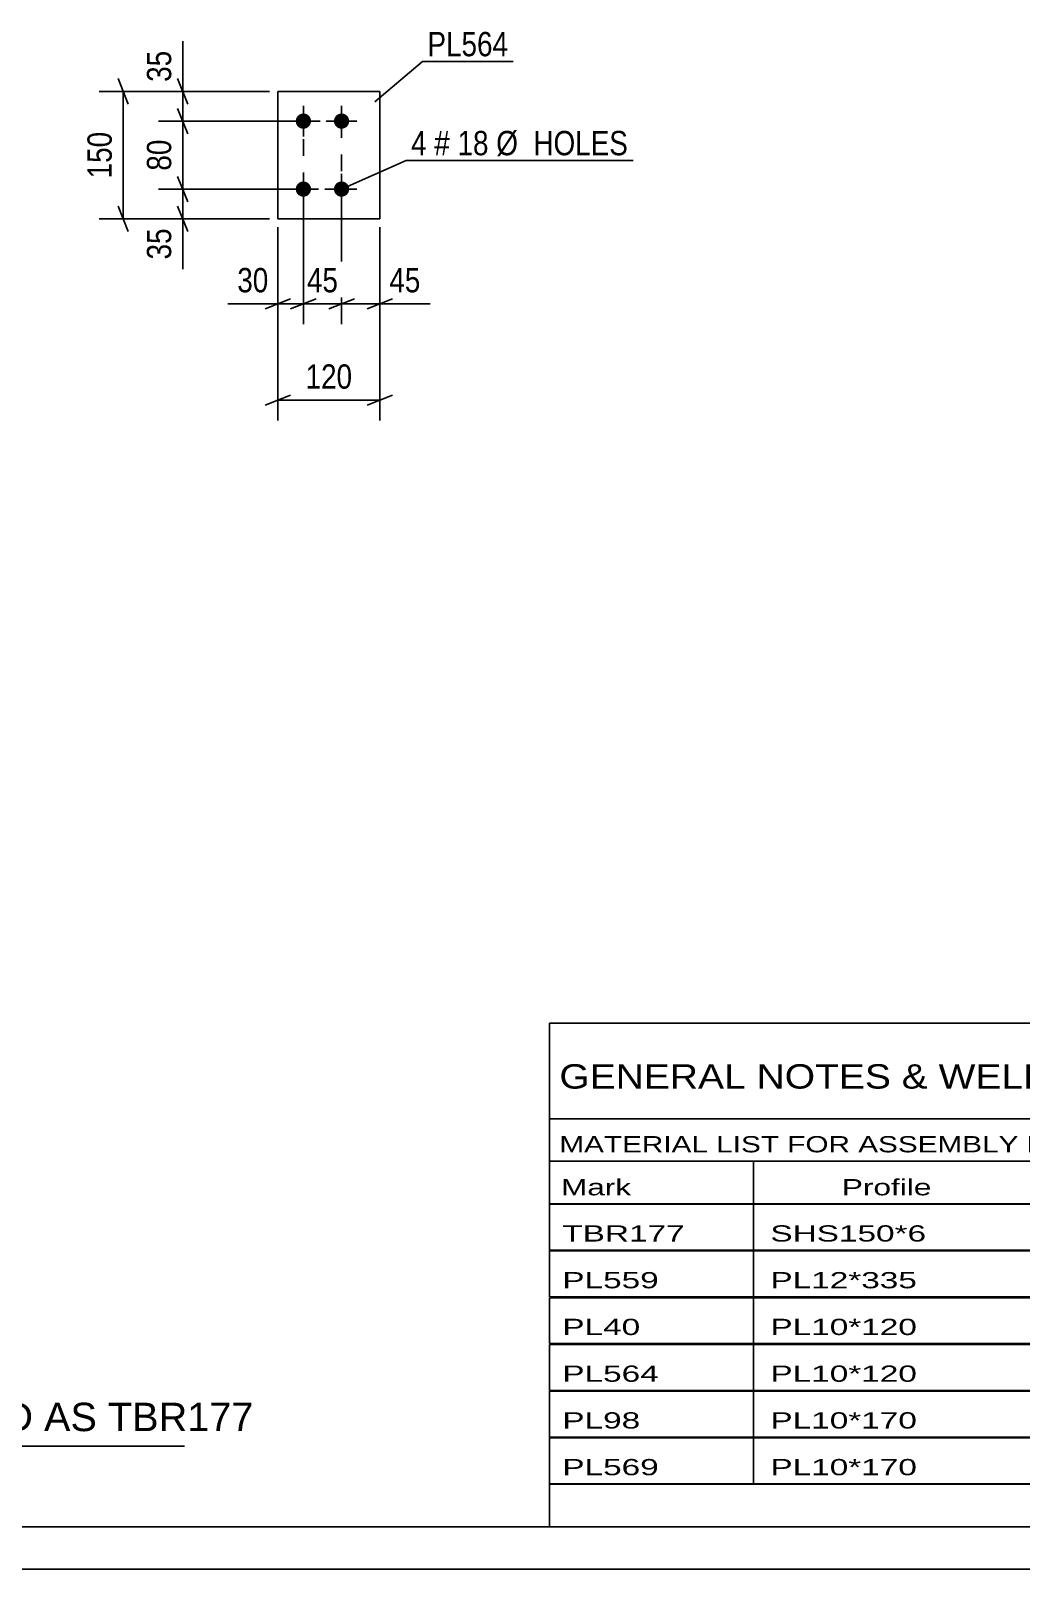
# Model space of a CAD drawing. Header units: millimetres. Extents: x 0 to 594, y 0 to 420.
# Drawn here: x 207.9 to 324.5, y 0 to 181 of the extents above; entities that cross this region are included whole.
import ezdxf

# ---------------------------------------------------------------- set-up
doc = ezdxf.new("R2010")
doc.units = ezdxf.units.MM
doc.linetypes.add('DXK_LINE_DOT2', pattern=[3.9198, 1.9599, -1.9599])
doc.styles.add('Arial', font='ARIAL.TTF', dxfattribs={"height": 0.2})
doc.styles.add('Arial Narrow', font='ARIALN.TTF', dxfattribs={"height": 0.2})

# ---------------------------------------------------------------- blocks, each defined once
blk = doc.blocks.new('Unknown-580870768-1129')
at = {"color": 5, "linetype": 'Continuous'}
for p, q in [((5, 5), (589, 5)), ((0, 0), (594, 0))]:
    blk.add_line(p, q, dxfattribs=at)
blk = doc.blocks.new('Part-580870768-6706 - 6705')
at = {"color": 2, "linetype": 'Continuous'}
for p, q in [((237.01, 173.91), (237.01, 158.91)), ((237.01, 173.91), (249.01, 173.91)), ((249.01, 173.91), (249.01, 158.91)), ((237.01, 158.91), (249.01, 158.91))]:
    blk.add_line(p, q, dxfattribs=at)
blk = doc.blocks.new('Bolt-580870768-6707 - 6705')
at = {"linetype": 'Continuous'}
for points in [[(240.01, 169.51, -1), (240.01, 171.31, -1)], [(244.51, 169.51, -1), (244.51, 171.31, -1)], [(240.01, 161.51, -1), (240.01, 163.31, -1)], [(244.51, 161.51, -1), (244.51, 163.31, -1)]]:
    blk.add_hatch(color=1, dxfattribs=at).paths.add_polyline_path(points)
at = {"color": 1, "linetype": 'Continuous'}
for p, q in [((240.01, 168.61), (240.01, 172.21)), ((244.51, 168.61), (244.51, 172.21)), ((241.81, 170.41), (238.21, 170.41)), ((246.31, 170.41), (242.71, 170.41)), ((240.01, 160.61), (240.01, 164.21)), ((244.51, 160.61), (244.51, 164.21)), ((241.81, 162.41), (238.21, 162.41)), ((246.31, 162.41), (242.71, 162.41))]:
    blk.add_line(p, q, dxfattribs=at)
blk = doc.blocks.new('Rectangle-580870768-8251 - 6705')
at = {"color": 1, "linetype": 'DXK_LINE_DOT2'}
blk.add_lwpolyline([(240.01, 170.41), (244.51, 170.41), (244.51, 162.41), (240.01, 162.41), (240.01, 170.41)], close=True, dxfattribs=at)
blk = doc.blocks.new('StraightDimension-580870768-6890 - 6705')
at = {"color": 7, "linetype": 'Continuous'}
for p, q in [((225.2, 163.91), (226.4, 160.91)), ((239.01, 162.41), (222.95, 162.41)), ((225.8, 158.91), (225.8, 162.41)), ((226.4, 157.41), (225.2, 160.41)), ((236.01, 158.91), (222.95, 158.91))]:
    blk.add_line(p, q, dxfattribs=at)
at = {"color": 0}
blk.add_wipeout([(225.05, 158.38), (220.85, 158.38), (220.85, 153.53), (225.05, 153.53)], dxfattribs=at)
at = {"color": 7, "linetype": 'Continuous'}
blk.add_line((225.8, 158.91), (225.8, 153), dxfattribs=at)
blk.add_line((225.8, 158.91), (225.8, 153), dxfattribs=at)
at = {"color": 3, "style": 'Arial Narrow'}
blk.add_text('35', height=2.863, rotation=90.0002, dxfattribs=at).set_placement((224.45, 154.13))
blk = doc.blocks.new('StraightDimension-580870768-6888 - 6705')
at = {"color": 7, "linetype": 'Continuous'}
for p, q in [((236.01, 173.91), (222.95, 173.91)), ((225.2, 175.41), (226.4, 172.41)), ((225.8, 170.41), (225.8, 173.91)), ((239.01, 170.41), (222.95, 170.41)), ((226.4, 168.91), (225.2, 171.91))]:
    blk.add_line(p, q, dxfattribs=at)
at = {"color": 0}
blk.add_wipeout([(225.05, 179.29), (220.85, 179.29), (220.85, 174.43), (225.05, 174.43)], dxfattribs=at)
at = {"color": 7, "linetype": 'Continuous'}
blk.add_line((225.8, 173.91), (225.8, 179.81), dxfattribs=at)
blk.add_line((225.8, 173.91), (225.8, 179.81), dxfattribs=at)
at = {"color": 3, "style": 'Arial Narrow'}
blk.add_text('35', height=2.863, rotation=90.0002, dxfattribs=at).set_placement((224.45, 175.03))
blk = doc.blocks.new('StraightDimension-580870768-6889 - 6705')
at = {"color": 7, "linetype": 'Continuous'}
for p, q in [((239.01, 170.41), (222.95, 170.41)), ((225.2, 171.91), (226.4, 168.91)), ((225.8, 162.41), (225.8, 170.41)), ((226.4, 160.91), (225.2, 163.91)), ((239.01, 162.41), (222.95, 162.41))]:
    blk.add_line(p, q, dxfattribs=at)
at = {"color": 0}
blk.add_wipeout([(225.05, 168.84), (220.85, 168.84), (220.85, 163.98), (225.05, 163.98)], dxfattribs=at)
at = {"color": 3, "style": 'Arial Narrow'}
blk.add_text('80', height=2.863, rotation=90.0002, dxfattribs=at).set_placement((224.45, 164.58))
blk = doc.blocks.new('StraightDimension-580870768-6900 - 6705')
at = {"color": 7, "linetype": 'Continuous'}
for p, q in [((236.01, 173.91), (215.95, 173.91)), ((219.4, 172.41), (218.2, 175.41)), ((218.8, 158.91), (218.8, 173.91)), ((218.2, 160.41), (219.4, 157.41)), ((236.01, 158.91), (215.95, 158.91))]:
    blk.add_line(p, q, dxfattribs=at)
at = {"color": 0}
blk.add_wipeout([(218.05, 169.75), (213.85, 169.75), (213.85, 163.07), (218.05, 163.07)], dxfattribs=at)
at = {"color": 3, "style": 'Arial Narrow'}
blk.add_text('150', height=2.863, rotation=90.0002, dxfattribs=at).set_placement((217.45, 163.67))
blk = doc.blocks.new('StraightDimension-580870768-6904 - 6705')
at = {"color": 7, "linetype": 'Continuous'}
for p, q in [((244.51, 161.41), (244.51, 146.51)), ((249.01, 157.91), (249.01, 146.51)), ((243.01, 148.31), (246.01, 149.51)), ((244.51, 148.91), (249.01, 148.91)), ((250.51, 149.51), (247.51, 148.31))]:
    blk.add_line(p, q, dxfattribs=at)
at = {"color": 0}
blk.add_wipeout([(254.39, 149.66), (254.39, 153.86), (249.53, 153.86), (249.53, 149.66)], dxfattribs=at)
at = {"color": 7, "linetype": 'Continuous'}
blk.add_line((249.01, 148.91), (254.92, 148.91), dxfattribs=at)
blk.add_line((249.01, 148.91), (254.92, 148.91), dxfattribs=at)
at = {"color": 3, "style": 'Arial Narrow'}
blk.add_text('45', height=2.863, dxfattribs=at).set_placement((250.13, 150.26))
blk = doc.blocks.new('StraightDimension-580870768-6905 - 6705')
at = {"color": 7, "linetype": 'Continuous'}
for p, q in [((240.01, 161.41), (240.01, 146.51)), ((244.51, 161.41), (244.51, 146.51)), ((238.51, 148.31), (241.51, 149.51)), ((240.01, 148.91), (244.51, 148.91)), ((246.01, 149.51), (243.01, 148.31))]:
    blk.add_line(p, q, dxfattribs=at)
at = {"color": 0}
blk.add_wipeout([(244.69, 149.66), (244.69, 153.86), (239.83, 153.86), (239.83, 149.66)], dxfattribs=at)
at = {"color": 3, "style": 'Arial Narrow'}
blk.add_text('45', height=2.863, dxfattribs=at).set_placement((240.43, 150.26))
blk = doc.blocks.new('StraightDimension-580870768-6906 - 6705')
at = {"color": 7, "linetype": 'Continuous'}
for p, q in [((240.01, 161.41), (240.01, 146.51)), ((237.01, 157.91), (237.01, 146.51)), ((235.51, 148.31), (238.51, 149.51)), ((237.01, 148.91), (240.01, 148.91)), ((241.51, 149.51), (238.51, 148.31))]:
    blk.add_line(p, q, dxfattribs=at)
at = {"color": 0}
blk.add_wipeout([(236.48, 149.66), (236.48, 153.86), (231.63, 153.86), (231.63, 149.66)], dxfattribs=at)
at = {"color": 7, "linetype": 'Continuous'}
blk.add_line((237.01, 148.91), (231.1, 148.91), dxfattribs=at)
blk.add_line((237.01, 148.91), (231.1, 148.91), dxfattribs=at)
at = {"color": 3, "style": 'Arial Narrow'}
blk.add_text('30', height=2.863, dxfattribs=at).set_placement((232.23, 150.26))
blk = doc.blocks.new('StraightDimension-580870768-6916 - 6705')
at = {"color": 7, "linetype": 'Continuous'}
for p, q in [((237.01, 157.91), (237.01, 135.17)), ((249.01, 157.91), (249.01, 135.17)), ((235.51, 136.97), (238.51, 138.17)), ((250.51, 138.17), (247.51, 136.97)), ((237.01, 137.57), (249.01, 137.57))]:
    blk.add_line(p, q, dxfattribs=at)
at = {"color": 0}
blk.add_wipeout([(246.35, 138.32), (246.35, 142.52), (239.67, 142.52), (239.67, 138.32)], dxfattribs=at)
at = {"color": 3, "style": 'Arial Narrow'}
blk.add_text('120', height=2.863, dxfattribs=at).set_placement((240.27, 138.92))
blk = doc.blocks.new('Unknown-580870768-8407')
at = {"color": 7, "linetype": 'Continuous'}
for p, q in [((269, 64.25), (429, 64.25)), ((269, 53), (269, 64.25)), ((429, 64.25), (429, 53)), ((269, 53), (429, 53)), ((269, 53), (269, 48)), ((429, 53), (429, 48)), ((269, 48), (429, 48)), ((269, 48), (269, 43)), ((293, 48), (293, 43)), ((328.5, 48), (328.5, 43)), ((354.5, 48), (354.5, 43)), ((367.5, 48), (367.5, 43)), ((385, 48), (385, 43)), ((407, 48), (407, 43)), ((429, 48), (429, 43)), ((269, 43), (429, 43)), ((269, 42.95), (269, 37.55)), ((269, 42.95), (429, 42.95)), ((293, 43), (293, 37.5)), ((328.5, 43), (328.5, 37.5)), ((354.5, 43), (354.5, 37.5)), ((367.5, 43), (367.5, 37.5)), ((385, 43), (385, 37.5)), ((407, 43), (407, 37.5)), ((429, 42.95), (429, 37.55)), ((269, 37.55), (429, 37.55)), ((269, 37.45), (269, 32.05)), ((269, 37.45), (429, 37.45)), ((293, 37.5), (293, 32)), ((328.5, 37.5), (328.5, 32)), ((354.5, 37.5), (354.5, 32)), ((367.5, 37.5), (367.5, 32)), ((385, 37.5), (385, 32)), ((407, 37.5), (407, 32)), ((429, 37.45), (429, 32.05)), ((269, 32.05), (429, 32.05)), ((269, 31.95), (269, 26.55)), ((269, 31.95), (429, 31.95)), ((293, 32), (293, 26.5)), ((328.5, 32), (328.5, 26.5)), ((354.5, 32), (354.5, 26.5)), ((367.5, 32), (367.5, 26.5)), ((385, 32), (385, 26.5)), ((407, 32), (407, 26.5)), ((429, 31.95), (429, 26.55)), ((269, 26.55), (429, 26.55)), ((269, 26.45), (269, 21.05)), ((269, 26.45), (429, 26.45)), ((293, 26.5), (293, 21)), ((328.5, 26.5), (328.5, 21)), ((354.5, 26.5), (354.5, 21)), ((367.5, 26.5), (367.5, 21)), ((385, 26.5), (385, 21)), ((407, 26.5), (407, 21)), ((429, 26.45), (429, 21.05)), ((269, 21.05), (429, 21.05)), ((269, 20.95), (269, 15.55)), ((269, 20.95), (429, 20.95)), ((293, 21), (293, 15.5)), ((328.5, 21), (328.5, 15.5)), ((354.5, 21), (354.5, 15.5)), ((367.5, 21), (367.5, 15.5)), ((385, 21), (385, 15.5)), ((407, 21), (407, 15.5)), ((429, 20.95), (429, 15.55)), ((269, 15.55), (429, 15.55)), ((269, 15.45), (269, 10.05)), ((269, 15.45), (429, 15.45)), ((293, 15.5), (293, 10)), ((328.5, 15.5), (328.5, 10)), ((354.5, 15.5), (354.5, 10)), ((367.5, 15.5), (367.5, 10)), ((385, 15.5), (385, 10)), ((407, 15.5), (407, 10)), ((429, 15.45), (429, 10.05)), ((269, 10.05), (429, 10.05)), ((269, 10), (429, 10)), ((269, 10), (269, 5)), ((385, 10), (385, 5)), ((407, 10), (407, 5)), ((429, 10), (429, 5)), ((269, 5), (429, 5))]:
    blk.add_line(p, q, dxfattribs=at)
at = {"color": 7, "style": 'Arial Narrow'}
for s, height, width, p in [('GENERAL NOTES & WELD DETAILS :', 2.8633, 1.4, (270.15, 56.56)), ('REFER TYP DRAWING TYP-01', 1.9089, 1.6, (353.7, 56.66)), ("MATERIAL LIST FOR ASSEMBLY MK'D", 1.9089, 1.6, (270.15, 49.06)), ('TBR177', 1.909, 1.794707, (361.59, 48.97)), ('1', 1.91, 1.794707, (391.08, 49.06)), ('No. Required', 1.9089, 1.6, (400.41, 49.06)), ('Mark', 1.909, 1.7, (270.34, 44)), ('Profile', 1.909, 1.7, (303.41, 44)), ('Material', 1.909, 1.7, (333.54, 44.06)), ('No.', 1.909, 1.7, (358.5, 44.06)), ('Length', 1.909, 1.7, (369, 44.06)), ('Area', 1.909, 1.7, (391.5, 44.06)), ('Weight', 1.909, 1.7, (411, 44.06))]:
    blk.add_text(s, height=height, dxfattribs=dict(at, width=width)).set_placement(p)
at = {"color": 7, "linetype": 'Continuous', "style": 'Arial Narrow'}
for s, height, width, p in [('TBR177', 1.909, 1.794707, (270.5, 38.56)), ('SHS150*6', 1.909, 1.794707, (295, 38.56)), ('E350', 1.909, 1.794707, (334.74, 38.56)), ('1', 1.91, 1.794707, (358.86, 38.56)), ('5622', 1.909, 1.794707, (371.58, 38.56)), ('3.4', 1.909, 1.794707, (395.32, 38.56)), ('151.8', 1.909, 1.794707, (411.96, 38.56)), ('PL559', 1.909, 1.794707, (270.5, 33.06)), ('PL12*335', 1.909, 1.794707, (295, 33.06)), ('E350', 1.909, 1.794707, (334.74, 33.06)), ('1', 1.91, 1.794707, (358.86, 33.06)), ('757', 1.909, 1.794707, (373.77, 33.06)), ('0.5', 1.909, 1.794707, (395.32, 33.06)), ('20.2', 1.909, 1.794707, (414.14, 33.06)), ('PL40', 1.909, 1.794707, (270.5, 27.56)), ('PL10*120', 1.909, 1.794707, (295, 27.56)), ('E350', 1.909, 1.794707, (334.74, 27.56)), ('2', 1.91, 1.794707, (358.86, 27.56)), ('150', 1.909, 1.794707, (373.77, 27.56)), ('0.0', 1.909, 1.794707, (395.32, 27.56)), ('2.8', 1.909, 1.794707, (416.33, 27.56)), ('PL564', 1.909, 1.794707, (270.5, 22.06)), ('PL10*120', 1.909, 1.794707, (295, 22.06)), ('E350', 1.909, 1.794707, (334.74, 22.06)), ('2', 1.91, 1.794707, (358.86, 22.06)), ('150', 1.909, 1.794707, (373.77, 22.06)), ('0.0', 1.909, 1.794707, (395.32, 22.06)), ('2.8', 1.909, 1.794707, (416.33, 22.06)), ('PL98', 1.909, 1.794707, (270.5, 16.56)), ('PL10*170', 1.909, 1.794707, (295, 16.56)), ('E350', 1.909, 1.794707, (334.74, 16.56)), ('1', 1.91, 1.794707, (358.86, 16.56)), ('170', 1.909, 1.794707, (373.77, 16.56)), ('0.1', 1.909, 1.794707, (395.32, 16.56)), ('2.3', 1.909, 1.794707, (416.33, 16.56)), ('PL569', 1.909, 1.794707, (270.5, 11.06)), ('PL10*170', 1.909, 1.794707, (295, 11.06)), ('E350', 1.909, 1.794707, (334.74, 11.06)), ('1', 1.91, 1.794707, (358.86, 11.06)), ('170', 1.909, 1.794707, (373.77, 11.06)), ('0.1', 1.909, 1.794707, (395.32, 11.06)), ('2.3', 1.909, 1.794707, (416.33, 11.06)), ('Total', 1.909, 1.7, (371.33, 6.5)), ('4.1', 1.909, 1.794707, (394.83, 6.5)), ('182.1', 1.909, 1.794707, (411.96, 6.5))]:
    blk.add_text(s, height=height, dxfattribs=dict(at, width=width)).set_placement(p)
blk = doc.blocks.new('Unknown-580870768-8408')
at = {"color": 7, "linetype": 'Continuous'}
blk.add_line((156, 14.5), (226, 14.5), dxfattribs=at)
at = {"color": 7, "style": 'Arial'}
blk.add_text('ONE-TCH-BRACE MARKED AS TBR177', height=3.3428, dxfattribs=at).set_placement((147.99, 16.25))
blk = doc.blocks.new('Mark-580870768-6967 - 6705')
at = {"color": 0}
blk.add_wipeout([(264.12, 178.04), (264.12, 181.04), (254.62, 181.04), (254.62, 178.04)], dxfattribs=at)
blk.add_wipeout([(264.12, 178.04), (264.12, 181.04), (254.62, 181.04), (254.62, 178.04)], dxfattribs=at)
at = {"color": 30, "linetype": 'Continuous'}
for p, q in [((248.43, 172.68), (254.02, 177.44)), ((254.02, 177.44), (264.72, 177.44))]:
    blk.add_line(p, q, dxfattribs=at)
at = {"color": 3, "style": 'Arial Narrow'}
blk.add_text('PL564', height=2.863, dxfattribs=at).set_placement((254.62, 178.04))
blk = doc.blocks.new('Mark-580870768-6970 - 6705')
at = {"color": 0}
blk.add_wipeout([(254.53, 166.39), (254.53, 169.39), (252.7, 169.39), (252.7, 166.39)], dxfattribs=at)
blk.add_wipeout([(254.53, 166.39), (254.53, 169.39), (252.7, 169.39), (252.7, 166.39)], dxfattribs=at)
at = {"color": 7, "linetype": 'Continuous'}
blk.add_line((244.51, 162.41), (252.1, 165.79), dxfattribs=at)
at = {"color": 3, "style": 'Arial Narrow'}
blk.add_text('4', height=2.86, dxfattribs=at).set_placement((252.7, 166.39))
at = {"color": 0}
blk.add_wipeout([(257.26, 166.39), (257.26, 169.39), (255.43, 169.39), (255.43, 166.39)], dxfattribs=at)
blk.add_wipeout([(257.26, 166.39), (257.26, 169.39), (255.43, 169.39), (255.43, 166.39)], dxfattribs=at)
at = {"color": 3, "style": 'Arial Narrow'}
blk.add_text('#', height=2.86, dxfattribs=at).set_placement((255.43, 166.39))
at = {"color": 0}
blk.add_wipeout([(261.82, 166.39), (261.82, 169.39), (258.16, 169.39), (258.16, 166.39)], dxfattribs=at)
blk.add_wipeout([(261.82, 166.39), (261.82, 169.39), (258.16, 169.39), (258.16, 166.39)], dxfattribs=at)
at = {"color": 3, "style": 'Arial Narrow'}
blk.add_text('18', height=2.863, dxfattribs=at).set_placement((258.16, 166.39))
at = {"color": 0}
blk.add_wipeout([(278.24, 166.39), (278.24, 169.39), (262.72, 169.39), (262.72, 166.39)], dxfattribs=at)
blk.add_wipeout([(278.24, 166.39), (278.24, 169.39), (262.72, 169.39), (262.72, 166.39)], dxfattribs=at)
at = {"color": 7, "linetype": 'Continuous'}
blk.add_line((252.1, 165.79), (278.84, 165.79), dxfattribs=at)
at = {"color": 3, "style": 'Arial Narrow'}
blk.add_text('Ø  HOLES', height=2.863, dxfattribs=at).set_placement((262.72, 166.39))

msp = doc.modelspace()

# ---------------------------------------------------------------- block references
for name in ['Unknown-580870768-1129', 'Part-580870768-6706 - 6705', 'Bolt-580870768-6707 - 6705', 'Rectangle-580870768-8251 - 6705', 'Unknown-580870768-8407', 'Unknown-580870768-8408']:
    msp.add_blockref(name, (0, 0))

# ---------------------------------------------------------------- next in the draw order: block references
for name in ['Mark-580870768-6967 - 6705', 'StraightDimension-580870768-6888 - 6705', 'Mark-580870768-6970 - 6705', 'StraightDimension-580870768-6890 - 6705', 'StraightDimension-580870768-6904 - 6705']:
    msp.add_blockref(name, (0, 0))

# ---------------------------------------------------------------- next in the draw order: block references
msp.add_blockref('StraightDimension-580870768-6889 - 6705', (0, 0))

# ---------------------------------------------------------------- next in the draw order: block references
for name in ['StraightDimension-580870768-6900 - 6705', 'StraightDimension-580870768-6905 - 6705']:
    msp.add_blockref(name, (0, 0))

# ---------------------------------------------------------------- next in the draw order: block references
msp.add_blockref('StraightDimension-580870768-6906 - 6705', (0, 0))

# ---------------------------------------------------------------- next in the draw order: block references
msp.add_blockref('StraightDimension-580870768-6916 - 6705', (0, 0))

doc.saveas('drawing.dxf')
